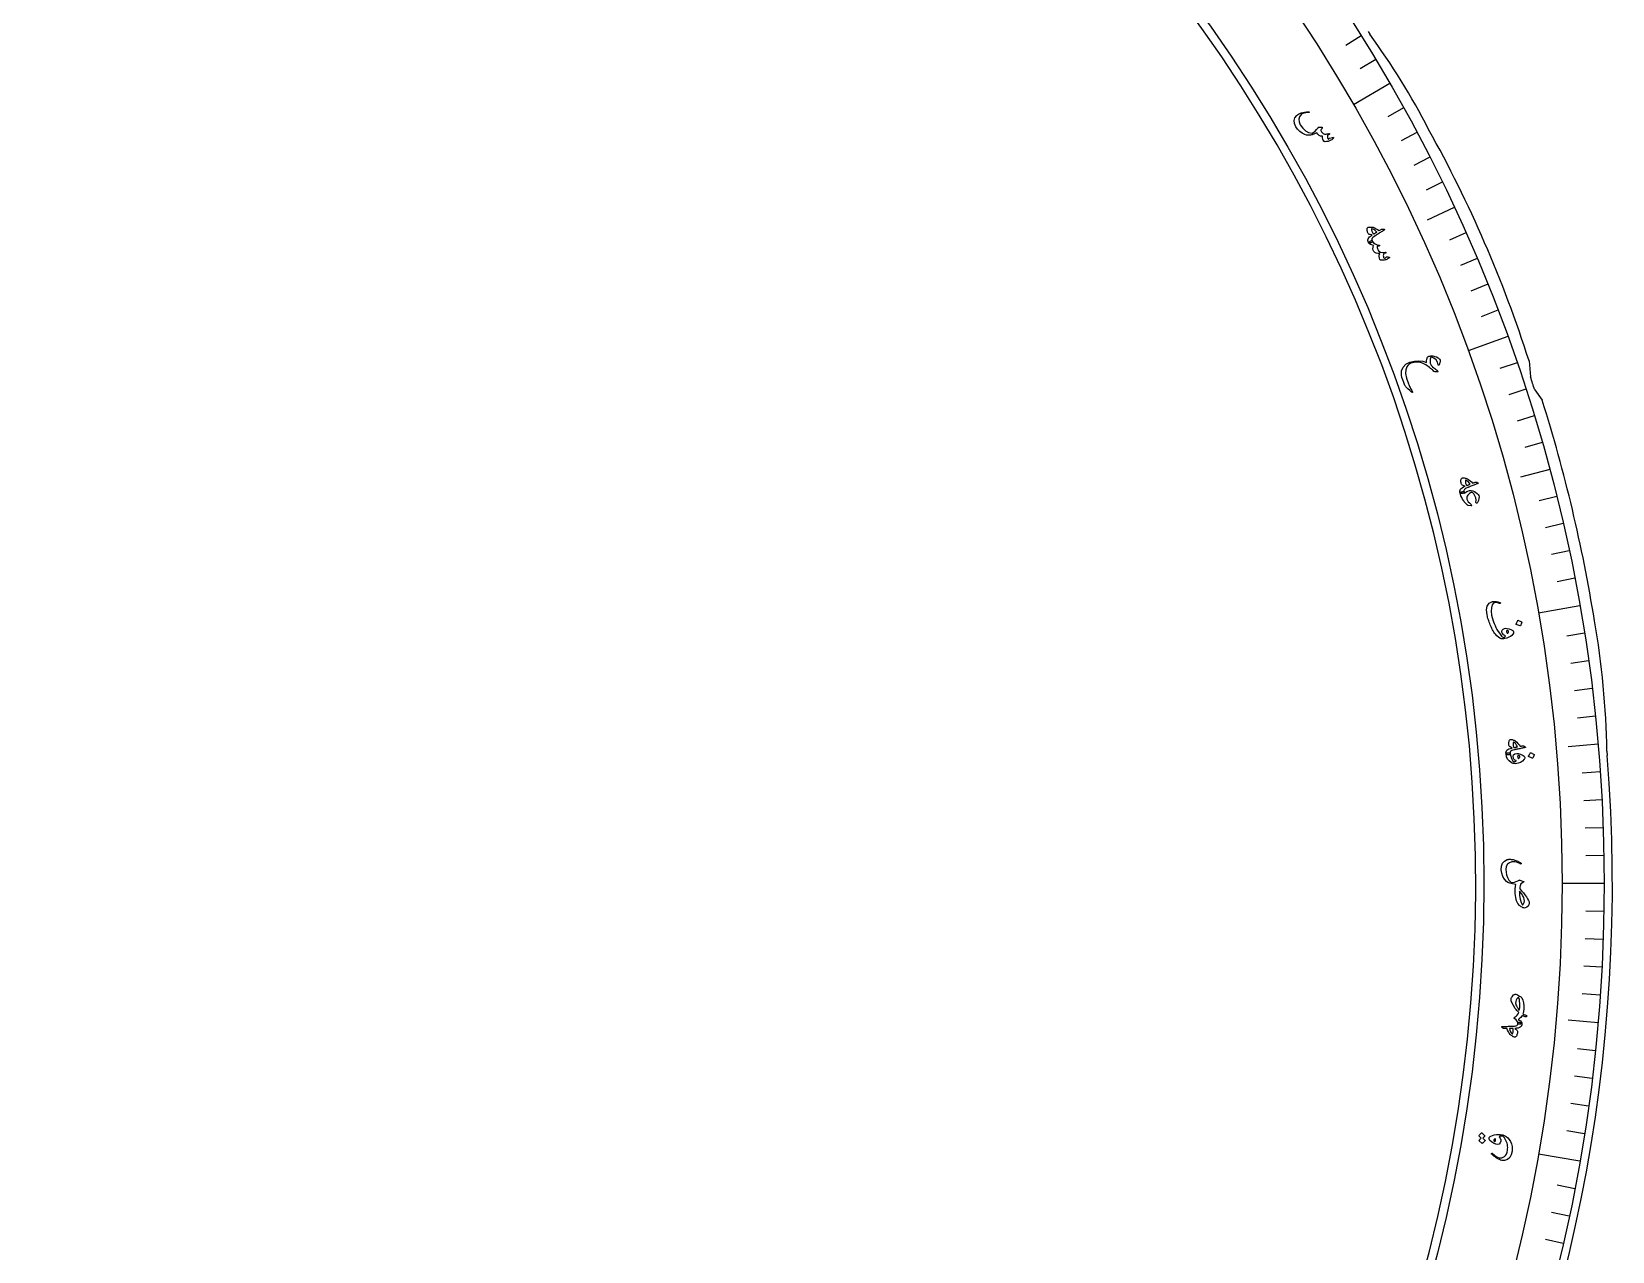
# Model space of a CAD drawing. Header units: millimetres. Extents: x -140 to 140, y -140 to 184.
# Drawn here: x 2.4 to 140, y -32 to 74.2 of the extents above; entities that cross this region are included whole.
import ezdxf

# ---------------------------------------------------------------- set-up
doc = ezdxf.new("R2010")
doc.units = ezdxf.units.MM
for name, color, linetype in [('CUT_INNER', 6, 'Continuous'), ('CUT_OUTER', 1, 'Continuous'), ('ENGRAVE', 7, 'Continuous'), ('ENGRAVE_FINE', 8, 'Continuous'), ('TEXT', 5, 'Continuous')]:
    doc.layers.add(name, color=color, linetype=linetype)

msp = doc.modelspace()

# ---------------------------------------------------------------- linework, layer by layer
at = {"layer": 'CUT_INNER'}
msp.add_arc((0, 0), 128.1, 95.976562, 87.539062, dxfattribs=at)
at = {"layer": 'CUT_OUTER'}
for points in [[(118.7368, 74.1725), (118.8768, 73.947)], [(132.7435, 45.5041), (132.7442, 45.4997), (132.8715, 44.1026)], [(133.2349, 42.9929), (133.8828, 42.0854), (133.8847, 42.0825)], [(139.524, 11.5272), (139.5548, 11.1555)]]:
    msp.add_lwpolyline(points, dxfattribs=at)
for centre, radius, start, end in [((69.6966, 37.8439), 61.0093, 27.11174, 36.282312), ((27.9776, 12.0079), 109.9905, 17.730334, 29.187822), ((51.9347, 16.985), 85.3588, 17.739452, 18.523258), ((3.8985, 1.0555), 136.3071, 9.215381, 17.517063), ((64.1806, 10.1078), 75.3568, 1.079269, 9.761642), ((0, 0), 140, 175.78125, 4.570313)]:
    msp.add_arc(centre, radius, start, end, dxfattribs=at)
at = {"layer": 'ENGRAVE'}
for points in [[(120.6252, 69.643), (117.4511, 67.8104)], [(126.236, 58.8648), (123.8633, 57.7584)], [(130.886, 47.6386), (127.4419, 46.385)], [(134.5399, 36.0499), (132.0112, 35.3723)], [(137.1699, 24.1868), (133.5604, 23.5503)], [(138.756, 12.1396), (136.1479, 11.9114)], [(139.286, 0), (135.6208, 0)], [(138.756, -12.1396), (136.1479, -11.9114)], [(137.1699, -24.1868), (133.5604, -23.5503)]]:
    msp.add_lwpolyline(points, dxfattribs=at)
for radius in [139.286, 135.6208, 128.814]:
    msp.add_circle((0, 0), radius, dxfattribs=at)
at = {"layer": 'ENGRAVE_FINE'}
for points in [[(118.1212, 73.8103), (116.7891, 72.9779)], [(119.3914, 71.7376), (118.045, 70.9286)], [(121.8223, 67.5272), (120.4484, 66.7657)], [(122.9822, 65.3908), (121.5953, 64.6534)], [(124.1047, 63.2345), (122.7051, 62.5214)], [(125.1894, 61.059), (123.7776, 60.3704)], [(127.2441, 56.6527), (125.8091, 56.0138)], [(128.2134, 54.4234), (126.7675, 53.8096)], [(129.1437, 52.1775), (127.6873, 51.589)], [(130.0347, 49.9156), (128.5682, 49.3527)], [(131.6975, 45.3471), (130.2123, 44.8357)], [(132.4689, 43.0417), (130.9749, 42.5563)], [(133.1999, 40.7233), (131.6977, 40.264)], [(133.8903, 38.3924), (132.3803, 37.9595)], [(135.1486, 33.6963), (133.6245, 33.3163)], [(135.7161, 31.3325), (134.1856, 30.9792)], [(136.2423, 28.9592), (134.7058, 28.6326)], [(136.7269, 26.577), (135.185, 26.2773)], [(137.5712, 21.7891), (136.0197, 21.5434)], [(137.9305, 19.3849), (136.375, 19.1663)], [(138.2478, 16.9747), (136.6887, 16.7833)], [(138.523, 14.5594), (136.9608, 14.3952)], [(138.9467, 9.7161), (137.3797, 9.6065)], [(139.0951, 7.2897), (137.5265, 7.2075)], [(139.2012, 4.861), (137.6313, 4.8062)], [(139.2648, 2.4309), (137.6942, 2.4035)], [(139.2648, -2.4309), (137.6942, -2.4035)], [(139.2012, -4.861), (137.6313, -4.8062)], [(139.0951, -7.2897), (137.5265, -7.2075)], [(138.9467, -9.7161), (137.3797, -9.6065)], [(138.523, -14.5594), (136.9608, -14.3952)], [(138.2478, -16.9747), (136.6887, -16.7833)], [(137.9305, -19.3849), (136.375, -19.1663)], [(137.5712, -21.7891), (136.0197, -21.5434)], [(136.7269, -26.577), (135.185, -26.2773)], [(136.2423, -28.9592), (134.7058, -28.6326)], [(135.7161, -31.3325), (134.1856, -30.9792)]]:
    msp.add_lwpolyline(points, dxfattribs=at)
at = {"layer": 'TEXT'}
for points in [[(115.6504, 64.9665), (115.6687, 64.9689), (115.6837, 64.9671), (115.6954, 64.9613), (115.7038, 64.9513), (115.7102, 64.936), (115.7119, 64.9209), (115.709, 64.906), (115.7016, 64.8914), (115.6698, 64.8479), (115.6247, 64.8043), (115.5662, 64.7605), (115.4943, 64.7166), (115.3701, 64.6568), (115.2435, 64.6154), (115.1146, 64.5922), (114.9832, 64.5872), (114.9486, 64.5913), (114.9186, 64.6003), (114.8932, 64.614), (114.8724, 64.6326), (114.8201, 64.7129), (114.7843, 64.8108), (114.7648, 64.9264), (114.7615, 65.0598), (114.5945, 65.0789), (114.4582, 65.136), (114.3524, 65.2312), (114.2771, 65.3645), (114.2029, 65.3278), (114.1304, 65.2946), (114.0596, 65.2649), (113.9905, 65.2387), (113.9226, 65.2157), (113.8555, 65.1956), (113.7893, 65.1786), (113.7239, 65.1645), (113.6006, 65.1482), (113.4769, 65.1505), (113.3525, 65.1714), (113.2276, 65.2108), (112.9835, 65.3303), (112.7717, 65.483), (112.5921, 65.6691), (112.4444, 65.8888), (112.3289, 66.166), (112.3013, 66.4231), (112.362, 66.6602), (112.5109, 66.8776), (112.5773, 66.9345), (112.6636, 66.9886), (112.7697, 67.0399), (112.8959, 67.0882), (113.0401, 67.1311), (113.1971, 67.1639), (113.3669, 67.1865), (113.5495, 67.1989), (113.5617, 67.1984), (113.5722, 67.1952), (113.5808, 67.1892), (113.5877, 67.1805), (113.5924, 67.1705), (113.5948, 67.1608), (113.5947, 67.1514), (113.5921, 67.1422), (113.5857, 67.1333), (113.5774, 67.1267), (113.5672, 67.1223), (113.5551, 67.1203), (113.3145, 67.0995), (113.1263, 67.0663), (112.9903, 67.0208), (112.9064, 66.9631), (112.7639, 66.7644), (112.7024, 66.5486), (112.7219, 66.3156), (112.8221, 66.0651), (113.0308, 65.7551), (113.2718, 65.5298), (113.5458, 65.389), (113.853, 65.3328), (113.9889, 65.4116), (114.1201, 65.5164), (114.2464, 65.6473), (114.3679, 65.8043), (114.3792, 65.8218), (114.3911, 65.8346), (114.4035, 65.8425), (114.4163, 65.8457), (114.4647, 65.8492), (114.5102, 65.8523), (114.553, 65.8548), (114.5929, 65.8568), (114.6295, 65.8581), (114.6625, 65.8584), (114.6918, 65.8577), (114.7175, 65.856), (114.7294, 65.8535), (114.7368, 65.8479), (114.7399, 65.8391), (114.7385, 65.8273), (114.7362, 65.8204), (114.7324, 65.8103), (114.7271, 65.797), (114.7201, 65.7806), (114.7114, 65.7614), (114.7005, 65.74), (114.6877, 65.7162), (114.6727, 65.6901), (114.6447, 65.6385), (114.6262, 65.598), (114.6171, 65.5685), (114.6175, 65.5501), (114.6606, 65.4574), (114.7261, 65.3776), (114.8142, 65.3104), (114.9248, 65.256), (114.9831, 65.2466), (115.0667, 65.252), (115.1756, 65.2722), (115.3098, 65.3073), (115.3226, 65.3106), (115.3351, 65.3104), (115.3474, 65.3066), (115.3594, 65.2993), (115.3689, 65.2914), (115.3756, 65.2825), (115.3796, 65.2725), (115.3807, 65.2616), (115.3668, 65.2365), (115.3295, 65.2089), (115.2689, 65.1789), (115.1849, 65.1464), (115.1818, 65.0535), (115.1956, 64.9642), (115.2266, 64.8783), (115.2747, 64.7959), (115.299, 64.811), (115.3175, 64.8256), (115.3301, 64.8397), (115.3367, 64.8533), (115.3422, 64.8676), (115.3495, 64.8785), (115.3588, 64.886), (115.37, 64.89)], [(120.1251, 56.9619), (120.1571, 56.9515), (120.1676, 56.9363), (120.1565, 56.9163), (120.1238, 56.8915), (120.1031, 56.8787), (120.0746, 56.8605), (120.0383, 56.8371), (119.9942, 56.8083), (119.9418, 56.7743), (119.8806, 56.7349), (119.8105, 56.6903), (119.7315, 56.6405), (119.6538, 56.5914), (119.5843, 56.5475), (119.5229, 56.5088), (119.4695, 56.4753), (119.4245, 56.4472), (119.3881, 56.4244), (119.3601, 56.407), (119.3408, 56.395), (119.2204, 56.3159), (119.1324, 56.2425), (119.077, 56.1747), (119.0541, 56.1126), (119.0514, 56.0752), (119.0574, 56.0343), (119.072, 55.99), (119.0953, 55.9422), (119.104, 55.9115), (119.1004, 55.8831), (119.0842, 55.8569), (119.0557, 55.833), (119.0179, 55.8115), (118.9777, 55.7943), (118.9349, 55.7812), (118.8896, 55.7723), (118.8489, 55.7691), (118.8165, 55.7714), (118.7923, 55.7791), (118.7764, 55.7923), (118.7339, 55.885), (118.7132, 55.9724), (118.7145, 56.0546), (118.7377, 56.1316), (118.7877, 56.2107), (118.864, 56.2927), (118.9665, 56.3774), (119.0954, 56.465), (118.987, 56.4747), (118.8964, 56.4939), (118.8235, 56.5224), (118.7682, 56.5605), (118.7372, 56.5978), (118.7091, 56.6458), (118.6841, 56.7044), (118.6621, 56.7737), (118.6448, 56.8495), (118.6354, 56.9156), (118.6338, 56.972), (118.6402, 57.0186), (118.6553, 57.0611), (118.6764, 57.0946), (118.7035, 57.119), (118.7366, 57.1344), (118.7815, 57.146), (118.8336, 57.1539), (118.8929, 57.1583), (118.9594, 57.159), (119.0274, 57.1569), (119.0828, 57.153), (119.1254, 57.1474), (119.1552, 57.14), (119.2897, 57.0837), (119.423, 57.0158), (119.5552, 56.9364), (119.6864, 56.8453), (119.752, 56.8822), (119.809, 56.9133), (119.8573, 56.9388), (119.897, 56.9584), (119.9316, 56.9724), (119.9645, 56.9807), (119.9958, 56.9832), (120.0254, 56.9801)], [(119.4824, 56.718), (119.3773, 56.8256), (119.2713, 56.9086), (119.1644, 56.9673), (119.0566, 57.0015), (119.0443, 57.0013), (119.0351, 56.9966), (119.0291, 56.9875), (119.0264, 56.974), (119.0282, 56.9296), (119.0353, 56.8839), (119.0476, 56.8369), (119.0651, 56.7885), (119.0878, 56.7389), (119.1157, 56.688), (119.1488, 56.6358), (119.1871, 56.5822), (119.1943, 56.5745), (119.2039, 56.5674), (119.2159, 56.5609), (119.2304, 56.555), (119.2583, 56.5709), (119.2873, 56.588), (119.3173, 56.6064), (119.3483, 56.6261), (119.3803, 56.6472), (119.4133, 56.6695), (119.4474, 56.6931), (119.4824, 56.718)], [(120.5837, 54.5371), (120.5926, 54.5317), (120.595, 54.5217), (120.5908, 54.5072), (120.5801, 54.4881), (120.5587, 54.4631), (120.5242, 54.4359), (120.4767, 54.4067), (120.4162, 54.3753), (120.3462, 54.3424), (120.2758, 54.3152), (120.205, 54.2936), (120.1337, 54.2778), (119.9892, 54.2602), (119.8783, 54.2631), (119.801, 54.2865), (119.7575, 54.3305), (119.708, 54.4588), (119.6881, 54.5894), (119.6976, 54.7222), (119.7367, 54.8575), (119.5747, 54.8637), (119.4359, 54.8956), (119.3204, 54.9529), (119.228, 55.0358), (119.168, 55.1399), (119.1447, 55.2625), (119.1579, 55.4037), (119.2076, 55.5637), (119.0487, 55.6004), (118.9239, 55.6507), (118.8331, 55.7146), (118.7764, 55.7923), (118.778, 55.8141), (118.7996, 55.8441), (118.8411, 55.8825), (118.9024, 55.9291), (118.9673, 55.9661), (119.021, 55.9806), (119.0637, 55.9726), (119.0953, 55.9422), (119.2088, 55.7964), (119.3476, 55.6872), (119.5119, 55.6144), (119.7018, 55.5781), (119.7122, 55.5761), (119.7205, 55.5727), (119.7268, 55.5678), (119.7311, 55.5614), (119.7341, 55.5526), (119.735, 55.5438), (119.7336, 55.5351), (119.7301, 55.5264), (119.7126, 55.5142), (119.6765, 55.507), (119.6221, 55.5046), (119.5491, 55.5072), (119.5218, 55.4468), (119.5166, 55.3703), (119.5333, 55.2777), (119.572, 55.1688), (119.6593, 55.0512), (119.8008, 54.9783), (119.9966, 54.9499), (120.2468, 54.966), (120.2595, 54.967), (120.2695, 54.9656), (120.2769, 54.962), (120.2815, 54.956), (120.2852, 54.9455), (120.2865, 54.9356), (120.2854, 54.9262), (120.2819, 54.9174), (120.275, 54.9088), (120.2674, 54.9021), (120.2589, 54.8971), (120.2495, 54.894), (120.0837, 54.8613), (120.0657, 54.8028), (120.0561, 54.7379), (120.0547, 54.6665), (120.0616, 54.5888), (120.0759, 54.5165), (120.0951, 54.4654), (120.1192, 54.4352), (120.1483, 54.4261), (120.1827, 54.4344), (120.2262, 54.4582), (120.2788, 54.4973), (120.3406, 54.552), (120.3626, 54.5574), (120.4105, 54.5567), (120.4842, 54.55), (120.5837, 54.5371)], [(124.9305, 45.6936), (124.9673, 45.6411), (124.9895, 45.5775), (124.997, 45.5028), (124.9896, 45.4169), (124.981, 45.3714), (124.9711, 45.3289), (124.9598, 45.2893), (124.9472, 45.2526), (124.9335, 45.2189), (124.9189, 45.1884), (124.9035, 45.1609), (124.8872, 45.1365), (124.8695, 45.1178), (124.8546, 45.1174), (124.8424, 45.1353), (124.833, 45.1714), (124.7673, 45.3982), (124.6447, 45.5859), (124.4652, 45.7342), (124.2291, 45.8429), (124.216, 45.8436), (124.2044, 45.839), (124.1942, 45.8292), (124.1854, 45.8142), (124.1343, 45.6427), (124.1211, 45.4727), (124.1457, 45.3043), (124.2081, 45.1371), (124.2251, 45.1091), (124.2535, 45.0754), (124.2933, 45.0358), (124.3446, 44.9905), (124.4444, 44.9102), (124.5324, 44.8392), (124.6087, 44.7774), (124.6733, 44.7249), (124.7262, 44.6818), (124.7675, 44.648), (124.797, 44.6236), (124.8148, 44.6085), (124.833, 44.5845), (124.8306, 44.5672), (124.8076, 44.5566), (124.7641, 44.5528), (124.6451, 44.5555), (124.5548, 44.5625), (124.493, 44.574), (124.4597, 44.5899), (124.3964, 44.653), (124.3257, 44.7184), (124.2476, 44.786), (124.1622, 44.8558), (124.0694, 44.9278), (123.9693, 45.0019), (123.8617, 45.0782), (123.7468, 45.1566), (123.4798, 45.3002), (123.199, 45.3797), (122.9044, 45.3955), (122.5962, 45.3478), (122.4391, 45.2928), (122.3031, 45.2147), (122.1882, 45.1134), (122.0942, 44.9892), (122.0015, 44.7319), (121.9946, 44.4014), (122.0728, 43.9973), (122.2353, 43.519), (122.2661, 43.4471), (122.3007, 43.3701), (122.3391, 43.2881), (122.3813, 43.201), (122.4274, 43.1092), (122.4776, 43.0129), (122.5318, 42.9122), (122.5902, 42.8069), (122.599, 42.7883), (122.6028, 42.7736), (122.6017, 42.7627), (122.5956, 42.7558), (122.5519, 42.7607), (122.4699, 42.8128), (122.3496, 42.9121), (122.1908, 43.0583), (122.0998, 43.149), (122.0271, 43.2308), (121.9724, 43.3036), (121.9359, 43.3676), (121.8259, 43.6147), (121.7404, 43.8441), (121.6796, 44.0558), (121.6434, 44.2501), (121.6484, 44.6436), (121.7687, 44.9637), (122.0049, 45.2104), (122.3575, 45.3834), (122.7577, 45.4847), (123.1324, 45.515), (123.4817, 45.474), (123.8054, 45.3613), (123.816, 45.5157), (123.8364, 45.6458), (123.8668, 45.7515), (123.9072, 45.8328), (123.9264, 45.8579), (123.9497, 45.8788), (123.9772, 45.8955), (124.0088, 45.908), (124.0993, 45.9271), (124.1878, 45.9376), (124.2743, 45.9394), (124.3587, 45.9326), (124.5364, 45.8978), (124.691, 45.8463), (124.8223, 45.7782), (124.9305, 45.6936)], [(128.2841, 34.8984), (128.3137, 34.8825), (128.3214, 34.8656), (128.3069, 34.8479), (128.2704, 34.8293), (128.2477, 34.8203), (128.2164, 34.8075), (128.1766, 34.7908), (128.1282, 34.7703), (128.0706, 34.746), (128.0034, 34.7181), (127.9265, 34.6865), (127.8399, 34.6513), (127.7549, 34.6167), (127.6787, 34.5858), (127.6114, 34.5585), (127.553, 34.535), (127.5037, 34.5151), (127.4638, 34.4991), (127.4333, 34.4869), (127.4121, 34.4785), (127.2796, 34.4219), (127.1801, 34.3652), (127.1136, 34.3082), (127.0801, 34.2511), (127.0709, 34.2148), (127.0696, 34.1735), (127.0762, 34.1273), (127.0907, 34.0761), (127.0939, 34.0443), (127.0852, 34.017), (127.0648, 33.9941), (127.0325, 33.9756), (126.9915, 33.9611), (126.9488, 33.9512), (126.9044, 33.9459), (126.8582, 33.9452), (126.8176, 33.9492), (126.7861, 33.9571), (126.7637, 33.969), (126.7503, 33.9848), (126.7248, 34.0836), (126.7199, 34.1732), (126.7357, 34.2539), (126.7721, 34.3255), (126.8352, 34.3946), (126.9247, 34.4619), (127.0406, 34.5273), (127.1829, 34.5907), (127.0779, 34.6194), (126.9921, 34.6542), (126.9254, 34.6952), (126.8777, 34.7424), (126.8537, 34.7846), (126.8345, 34.8368), (126.8203, 34.8989), (126.8108, 34.9709), (126.8071, 35.0486), (126.8095, 35.1153), (126.8179, 35.1711), (126.8324, 35.2159), (126.8548, 35.2551), (126.8815, 35.2843), (126.9124, 35.3035), (126.9477, 35.3128), (126.994, 35.3163), (127.0467, 35.315), (127.1058, 35.3088), (127.1713, 35.2978), (127.2379, 35.2838), (127.2917, 35.2702), (127.3327, 35.2572), (127.3608, 35.2446), (127.4832, 35.1655), (127.6025, 35.0752), (127.7186, 34.9736), (127.8316, 34.8609), (127.9028, 34.8856), (127.9644, 34.9063), (128.0164, 34.9228), (128.059, 34.9351), (128.0954, 34.9428), (128.1293, 34.9451), (128.1605, 34.9422), (128.1892, 34.9339)], [(127.6084, 34.7716), (127.524, 34.8959), (127.4343, 34.9964), (127.3394, 35.073), (127.2393, 35.1256), (127.2271, 35.1276), (127.2172, 35.1246), (127.2098, 35.1167), (127.2047, 35.1039), (127.1987, 35.0598), (127.1976, 35.0136), (127.2014, 34.9652), (127.2101, 34.9145), (127.2237, 34.8617), (127.2422, 34.8067), (127.2656, 34.7494), (127.2939, 34.6899), (127.2996, 34.681), (127.3078, 34.6724), (127.3184, 34.6639), (127.3316, 34.6555), (127.3619, 34.6662), (127.3935, 34.678), (127.4263, 34.6908), (127.4602, 34.7048), (127.4955, 34.7198), (127.5319, 34.736), (127.5696, 34.7532), (127.6084, 34.7716)], [(127.7019, 32.8748), (127.448, 32.9183), (127.4222, 32.9255), (127.4007, 32.9333), (127.3836, 32.9418), (127.3709, 32.9508), (127.3153, 32.9992), (127.2611, 33.0524), (127.2085, 33.1105), (127.1573, 33.1735), (127.1072, 33.241), (127.0577, 33.3126), (127.0088, 33.3884), (126.9605, 33.4684), (126.878, 33.6198), (126.8154, 33.7563), (126.7728, 33.878), (126.7503, 33.9848), (126.758, 34.03), (126.7872, 34.0663), (126.8381, 34.0938), (126.9106, 34.1126), (126.9784, 34.1205), (127.0304, 34.1195), (127.0664, 34.1097), (127.0866, 34.0912), (127.0877, 34.0874), (127.0887, 34.0836), (127.0897, 34.0798), (127.0907, 34.0761), (127.0954, 34.0473), (127.1018, 34.0194), (127.11, 33.9926), (127.12, 33.9667), (127.1756, 34.0306), (127.241, 34.086), (127.3164, 34.133), (127.4015, 34.1716), (127.5605, 34.2165), (127.71, 34.2269), (127.85, 34.2027), (127.9805, 34.1437), (128.1105, 34.0576), (128.2168, 33.9675), (128.2991, 33.8734), (128.3575, 33.7756), (128.3873, 33.6612), (128.3788, 33.5206), (128.332, 33.3539), (128.2467, 33.1611), (128.2317, 33.138), (128.2128, 33.124), (128.1901, 33.1191), (128.1634, 33.1234), (128.1411, 33.1336), (128.1264, 33.1493), (128.1194, 33.1706), (128.12, 33.1974), (128.1252, 33.3897), (128.0967, 33.5739), (128.0348, 33.7498), (127.9394, 33.9174), (127.8904, 33.9808), (127.8425, 34.0267), (127.7957, 34.0551), (127.75, 34.066), (127.698, 34.0577), (127.6371, 34.0258), (127.5673, 33.9702), (127.4886, 33.891), (127.4121, 33.7998), (127.3581, 33.7188), (127.3267, 33.6478), (127.318, 33.5869), (127.3376, 33.4645), (127.3827, 33.3484), (127.4535, 33.2384), (127.5498, 33.1344), (127.6541, 33.0443), (127.7048, 32.9968), (127.7374, 32.9567), (127.7519, 32.924), (127.7482, 32.8988), (127.739, 32.8866), (127.7282, 32.8785), (127.7158, 32.8746), (127.7019, 32.8748)], [(131.3807, 21.9439), (131.3992, 21.8671), (131.3824, 21.7849), (131.3301, 21.6974), (131.2425, 21.6047), (131.1233, 21.5154), (130.9762, 21.4381), (130.8014, 21.3729), (130.5988, 21.3197), (130.5246, 21.3053), (130.4544, 21.2991), (130.3884, 21.301), (130.3265, 21.311), (130.1981, 21.3609), (130.0694, 21.4453), (129.9403, 21.5641), (129.8108, 21.7173), (129.7478, 21.8054), (129.6869, 21.8969), (129.628, 21.9919), (129.5711, 22.0905), (129.5163, 22.1927), (129.4634, 22.299), (129.4124, 22.4092), (129.3634, 22.5234), (129.3171, 22.6386), (129.2743, 22.7515), (129.235, 22.8624), (129.1992, 22.9711), (129.1671, 23.078), (129.1389, 23.1833), (129.1146, 23.2871), (129.0943, 23.3893), (129.0509, 23.8235), (129.1049, 24.1587), (129.2569, 24.3953), (129.5074, 24.5334), (129.569, 24.5478), (129.6404, 24.5576), (129.7216, 24.5628), (129.8126, 24.5633), (129.9142, 24.5553), (130.0149, 24.5367), (130.1146, 24.5072), (130.2133, 24.4671), (130.225, 24.4605), (130.234, 24.452), (130.2405, 24.4414), (130.2443, 24.4289), (130.245, 24.4163), (130.2418, 24.4054), (130.2348, 24.3964), (130.2239, 24.3891), (130.2114, 24.3842), (130.1993, 24.3825), (130.1876, 24.3838), (130.1763, 24.3882), (129.9523, 24.454), (129.7712, 24.4558), (129.6329, 24.3939), (129.5374, 24.2685), (129.4603, 24.0173), (129.4424, 23.7173), (129.4835, 23.3684), (129.5831, 22.9699), (129.6399, 22.7974), (129.7052, 22.6261), (129.779, 22.4558), (129.8613, 22.2867), (129.952, 22.1188), (130.0512, 21.9525), (130.1589, 21.7876), (130.2749, 21.6241), (130.3449, 21.5384), (130.4154, 21.4765), (130.4864, 21.4385), (130.5579, 21.4244), (130.602, 21.4455), (130.641, 21.4738), (130.6749, 21.5093), (130.7036, 21.5518), (130.7046, 21.5565), (130.701, 21.5614), (130.693, 21.5665), (130.6804, 21.5719), (130.5819, 21.6129), (130.5044, 21.6642), (130.448, 21.726), (130.4127, 21.7981), (130.3874, 21.9366), (130.41, 22.0503), (130.4803, 22.1394), (130.5984, 22.2038), (130.7093, 22.2219), (130.8509, 22.2078), (131.0233, 22.1613), (131.2265, 22.0823), (131.278, 22.0551), (131.3208, 22.023), (131.3551, 21.9859), (131.3807, 21.9439)], [(130.8433, 21.8102), (130.8631, 21.7988), (130.8812, 21.7976), (130.8975, 21.8066), (130.9122, 21.8257), (130.9432, 21.8988), (130.9435, 21.9588), (130.9133, 22.0056), (130.8526, 22.0393), (130.8352, 22.0421), (130.8205, 22.0409), (130.8085, 22.0356), (130.7992, 22.0263), (130.774, 21.9662), (130.773, 21.9102), (130.7961, 21.8582), (130.8433, 21.8102)], [(132.0894, 22.776), (132.0951, 22.7719), (132.0991, 22.7656), (132.1016, 22.7569), (132.1025, 22.746), (132.0852, 22.6646), (132.0604, 22.5864), (132.028, 22.5116), (131.988, 22.44), (131.9813, 22.4326), (131.9741, 22.4286), (131.9662, 22.428), (131.9578, 22.4309), (131.6331, 22.5646), (131.6249, 22.5703), (131.6217, 22.5787), (131.6235, 22.5901), (131.6303, 22.6043), (131.6361, 22.6166), (131.6447, 22.636), (131.656, 22.6623), (131.6702, 22.6957), (131.687, 22.7365), (131.7063, 22.7854), (131.7283, 22.8423), (131.7528, 22.9072), (131.7572, 22.916), (131.7623, 22.9209), (131.7681, 22.922), (131.7745, 22.919)], [(132.4121, 11.9053), (132.4385, 11.8844), (132.4431, 11.8665), (132.4258, 11.8516), (132.3865, 11.8397), (132.3626, 11.8348), (132.3296, 11.8276), (132.2875, 11.8182), (132.2362, 11.8064), (132.1753, 11.7926), (132.1042, 11.7769), (132.023, 11.7593), (131.9316, 11.7398), (131.8418, 11.7206), (131.7613, 11.7035), (131.6903, 11.6884), (131.6287, 11.6754), (131.5767, 11.6646), (131.5346, 11.6558), (131.5024, 11.6491), (131.4801, 11.6446), (131.3398, 11.612), (131.2319, 11.5735), (131.1564, 11.5291), (131.1134, 11.4788), (131.098, 11.4446), (131.0895, 11.4042), (131.0879, 11.3575), (131.0932, 11.3046), (131.0908, 11.2728), (131.0775, 11.2474), (131.0533, 11.2284), (131.0183, 11.2159), (130.9754, 11.2088), (130.9317, 11.2065), (130.887, 11.209), (130.8414, 11.2164), (130.8021, 11.2274), (130.7725, 11.2407), (130.7525, 11.2564), (130.7421, 11.2743), (130.7343, 11.376), (130.7452, 11.4651), (130.7748, 11.5418), (130.8232, 11.6059), (130.8974, 11.6629), (130.9974, 11.7135), (131.1229, 11.7575), (131.2741, 11.7951), (131.1758, 11.8417), (131.0973, 11.891), (131.0388, 11.9431), (131.0001, 11.9978), (130.9839, 12.0436), (130.9742, 12.0983), (130.971, 12.162), (130.9743, 12.2346), (130.9843, 12.3117), (130.9983, 12.377), (131.0163, 12.4304), (131.0384, 12.472), (131.0673, 12.5066), (131.0987, 12.5307), (131.1326, 12.5443), (131.1689, 12.5473), (131.2151, 12.5426), (131.2667, 12.5321), (131.3238, 12.5156), (131.3864, 12.4933), (131.4496, 12.4678), (131.5002, 12.4451), (131.5382, 12.4251), (131.5637, 12.4078), (131.6703, 12.3084), (131.772, 12.1986), (131.8686, 12.0784), (131.9601, 11.9476), (132.0345, 11.9595), (132.0987, 11.969), (132.1529, 11.9761), (132.1969, 11.9809), (132.2341, 11.982), (132.2679, 11.9784), (132.2981, 11.97), (132.3249, 11.9568)], [(132.3758, 10.9602), (132.3741, 10.9329), (132.3649, 10.902), (132.3481, 10.8675), (132.3237, 10.8294), (132.1737, 10.6629), (131.9993, 10.5417), (131.8006, 10.4655), (131.5778, 10.4343), (131.4602, 10.437), (131.3544, 10.4529), (131.2602, 10.4819), (131.1778, 10.5241), (131.0029, 10.6678), (130.8721, 10.8406), (130.7852, 11.0427), (130.7421, 11.2743), (130.7457, 11.2983), (130.7608, 11.3199), (130.7874, 11.339), (130.8255, 11.3558), (130.8467, 11.3626), (130.8686, 11.3678), (130.8912, 11.3714), (130.9143, 11.3733), (130.9374, 11.3739), (130.9595, 11.3738), (130.9807, 11.3728), (131.001, 11.371), (131.0365, 11.3636), (131.0637, 11.35), (131.0826, 11.3303), (131.0932, 11.3046), (131.1434, 11.0791), (131.217, 10.8858), (131.3143, 10.7247), (131.4352, 10.5957), (131.4896, 10.6068), (131.5326, 10.6183), (131.5643, 10.6305), (131.5846, 10.6432), (131.6018, 10.6578), (131.6128, 10.671), (131.6175, 10.6827), (131.6159, 10.6929), (131.6129, 10.6997), (131.609, 10.7051), (131.6043, 10.7089), (131.5987, 10.7111), (131.5186, 10.7424), (131.4553, 10.7839), (131.4088, 10.8355), (131.3791, 10.8973), (131.3492, 11.0815), (131.3889, 11.2132), (131.4983, 11.2926), (131.6775, 11.3195), (131.7822, 11.3128), (131.8922, 11.2907), (132.0074, 11.2532), (132.1278, 11.2003), (132.2324, 11.1424), (132.3086, 11.0831), (132.3564, 11.0224), (132.3758, 10.9602)], [(131.7247, 11.8987), (131.6633, 12.0359), (131.5926, 12.1505), (131.5125, 12.2425), (131.4232, 12.3119), (131.4115, 12.316), (131.4013, 12.3148), (131.3926, 12.3083), (131.3853, 12.2966), (131.3717, 12.2542), (131.3625, 12.2089), (131.3578, 12.1606), (131.3575, 12.1092), (131.3617, 12.0548), (131.3702, 11.9973), (131.3832, 11.9369), (131.4007, 11.8733), (131.4047, 11.8636), (131.4113, 11.8537), (131.4203, 11.8434), (131.4318, 11.8329), (131.4636, 11.8381), (131.4967, 11.8441), (131.5312, 11.8511), (131.5671, 11.8589), (131.6044, 11.8675), (131.6431, 11.877), (131.6832, 11.8874), (131.7247, 11.8987)], [(131.9436, 11.0545), (131.9294, 11.0925), (131.8978, 11.1207), (131.8488, 11.1389), (131.7825, 11.1474), (131.7723, 11.1463), (131.7651, 11.1449), (131.7608, 11.1433), (131.7595, 11.1415), (131.7533, 11.1013), (131.7515, 11.0611), (131.7542, 11.0207), (131.7612, 10.9802), (131.7718, 10.9449), (131.7852, 10.9162), (131.8015, 10.8942), (131.8207, 10.8788), (131.8797, 10.928), (131.9199, 10.9737), (131.9412, 11.0159), (131.9436, 11.0545)], [(133.1816, 11.2379), (133.1869, 11.2333), (133.1904, 11.2267), (133.1922, 11.2178), (133.1921, 11.2069), (133.1678, 11.1275), (133.1363, 11.052), (133.0975, 10.9805), (133.0515, 10.9128), (133.0442, 10.906), (133.0366, 10.9027), (133.0288, 10.9028), (133.0206, 10.9063), (132.7087, 11.0671), (132.7011, 11.0734), (132.6986, 11.0821), (132.7014, 11.0932), (132.7093, 11.1068), (132.7162, 11.1185), (132.7265, 11.137), (132.7401, 11.1622), (132.757, 11.1941), (132.7773, 11.2332), (132.8008, 11.2801), (132.8276, 11.3348), (132.8576, 11.3971), (132.8628, 11.4055), (132.8683, 11.41), (132.8742, 11.4105), (132.8804, 11.407)], [(132.7551, -1.7058), (132.7332, -1.8429), (132.6675, -1.9586), (132.5579, -2.0529), (132.4045, -2.1257), (132.3461, -2.1331), (132.2811, -2.1256), (132.2095, -2.1034), (132.1313, -2.0664), (132.0561, -2.024), (131.9935, -1.9859), (131.9436, -1.9518), (131.9064, -1.9219), (131.7678, -1.7488), (131.661, -1.5159), (131.5858, -1.2231), (131.5416, -0.8704), (131.5325, -0.6584), (131.5378, -0.4557), (131.5574, -0.2623), (131.5914, -0.0781), (131.3044, -0.0346), (131.0736, 0.0214), (130.8991, 0.0898), (130.7808, 0.1707), (130.5981, 0.3827), (130.4613, 0.6233), (130.3704, 0.8927), (130.3252, 1.1911), (130.3369, 1.5057), (130.4255, 1.7581), (130.5914, 1.9485), (130.8349, 2.0772), (130.8728, 2.0885), (130.9124, 2.0978), (130.9538, 2.1053), (130.9969, 2.1108), (131.0415, 2.114), (131.0874, 2.1142), (131.1346, 2.1116), (131.183, 2.1061), (131.2687, 2.0938), (131.3533, 2.0776), (131.4367, 2.0575), (131.519, 2.0334), (131.5998, 2.0056), (131.679, 1.9743), (131.7564, 1.9395), (131.8323, 1.9013), (131.8631, 1.8842), (131.8925, 1.8674), (131.9203, 1.8508), (131.9468, 1.8344), (131.9717, 1.8185), (131.9952, 1.8032), (132.0171, 1.7887), (132.0376, 1.7749), (132.0493, 1.765), (132.0565, 1.7546), (132.0594, 1.7436), (132.0578, 1.7321), (132.0533, 1.7198), (132.0473, 1.7104), (132.0398, 1.7039), (132.0308, 1.7004), (132.0205, 1.6993), (132.0093, 1.7001), (131.997, 1.7029), (131.9837, 1.7076), (131.94, 1.7357), (131.8919, 1.7622), (131.8395, 1.7872), (131.7826, 1.8106), (131.6373, 1.8594), (131.5006, 1.8887), (131.3724, 1.8985), (131.2529, 1.889), (131.0266, 1.8131), (130.8632, 1.6785), (130.7625, 1.4854), (130.7242, 1.2335), (130.7378, 0.9907), (130.7856, 0.7548), (130.8678, 0.5257), (130.9842, 0.3032), (131.0326, 0.236), (131.0911, 0.178), (131.16, 0.1292), (131.239, 0.0896), (131.2501, 0.0849), (131.2635, 0.0828), (131.2794, 0.083), (131.2978, 0.0857), (131.473, 0.1202), (131.6266, 0.165), (131.7587, 0.2202), (131.8691, 0.2856), (131.8894, 0.2987), (131.9073, 0.3063), (131.9227, 0.3085), (131.9357, 0.3054), (132.257, 0.1844), (132.2812, 0.1671), (132.2913, 0.1501), (132.2871, 0.1337), (132.2688, 0.1177), (132.0222, -0.0274), (131.9854, -0.105), (131.9574, -0.2046), (131.9381, -0.3262), (131.9274, -0.4698), (132.0928, -0.6411), (132.2458, -0.8133), (132.3863, -0.9863), (132.5144, -1.16), (132.6207, -1.3262), (132.6963, -1.4727), (132.7411, -1.5992), (132.7551, -1.7058)], [(132.1731, -1.8905), (132.2663, -1.7714), (132.3232, -1.6462), (132.3439, -1.5152), (132.3282, -1.3783), (132.2776, -1.2296), (132.1931, -1.0591), (132.0749, -0.8671), (131.9227, -0.6537), (131.9189, -1.0405), (131.9592, -1.3754), (132.0438, -1.6587), (132.1731, -1.8905)], [(131.1834, -10.0526), (131.196, -9.9928), (131.2254, -9.9265), (131.2713, -9.8536), (131.334, -9.7741), (131.4024, -9.7052), (131.47, -9.6606), (131.5367, -9.6405), (131.6026, -9.6449), (131.6678, -9.6663), (131.7401, -9.6982), (131.8194, -9.7404), (131.9058, -9.793), (131.9845, -9.8464), (132.0448, -9.891), (132.0865, -9.9269), (132.1097, -9.954), (132.2095, -10.1554), (132.2741, -10.3829), (132.3033, -10.6366), (132.2969, -10.9161), (132.2913, -10.9727), (132.2837, -11.0287), (132.2741, -11.084), (132.2627, -11.1386), (132.2495, -11.1923), (132.235, -11.2449), (132.2191, -11.2964), (132.2017, -11.3468), (132.2362, -11.3683), (132.2995, -11.3977), (132.3916, -11.4351), (132.5125, -11.4804), (132.5358, -11.4919), (132.5483, -11.5093), (132.5499, -11.5327), (132.5408, -11.5621), (132.5244, -11.5865), (132.5038, -11.6025), (132.4791, -11.6102), (132.4501, -11.6097), (132.4149, -11.5999), (132.3783, -11.5885), (132.3404, -11.5756), (132.3011, -11.561), (132.2608, -11.5446), (132.2196, -11.5262), (132.1777, -11.5058), (132.1349, -11.4833), (132.0802, -11.5758), (132.0195, -11.6568), (131.9529, -11.7264), (131.8804, -11.7845), (131.8565, -11.8014), (131.8391, -11.8173), (131.8282, -11.8324), (131.8237, -11.8465), (131.8261, -11.8585), (131.8353, -11.8712), (131.8513, -11.8845), (131.8741, -11.8984), (131.9883, -11.9669), (132.0678, -12.0383), (132.1126, -12.1126), (132.1228, -12.1896), (132.1192, -12.1994), (132.1101, -12.2092), (132.0957, -12.219), (132.0759, -12.2288), (132.0043, -12.2481), (131.9435, -12.257), (131.8935, -12.2555), (131.8543, -12.2438), (131.821, -12.2239), (131.7962, -12.2029), (131.7798, -12.1806), (131.7719, -12.1572), (131.7445, -12.0564), (131.6905, -11.9616), (131.6098, -11.8728), (131.5025, -11.7901), (131.4817, -11.7727), (131.4676, -11.7526), (131.46, -11.7295), (131.4591, -11.7036), (131.4653, -11.6762), (131.4784, -11.6523), (131.4987, -11.6319), (131.5259, -11.6152), (131.623, -11.5505), (131.7082, -11.4639), (131.7815, -11.3555), (131.8427, -11.2254), (131.7592, -11.1326), (131.6814, -11.0424), (131.6091, -10.9547), (131.5425, -10.8696), (131.3783, -10.6257), (131.2636, -10.4085), (131.1986, -10.2175), (131.1834, -10.0526)], [(131.7899, -9.926), (131.6938, -10.0342), (131.6254, -10.1513), (131.5847, -10.2773), (131.5717, -10.4123), (131.5807, -10.4748), (131.6047, -10.5524), (131.6436, -10.645), (131.6975, -10.7526), (131.7273, -10.8079), (131.7556, -10.8587), (131.7822, -10.9049), (131.8072, -10.9466), (131.8309, -10.9838), (131.8535, -11.0164), (131.8749, -11.0446), (131.8953, -11.0682), (131.9182, -10.9445), (131.9325, -10.7974), (131.9382, -10.6269), (131.9353, -10.4332), (131.9232, -10.2463), (131.9013, -10.1007), (131.8697, -9.9962), (131.8286, -9.9328), (131.8195, -9.9231), (131.81, -9.9187), (131.8001, -9.9196), (131.7899, -9.926)], [(130.3664, -12.5076), (130.3442, -12.4825), (130.343, -12.4644), (130.3627, -12.4531), (130.4035, -12.4487), (130.4278, -12.4483), (130.4616, -12.4474), (130.5048, -12.4459), (130.5573, -12.4438), (130.6197, -12.4414), (130.6925, -12.4391), (130.7756, -12.4367), (130.8689, -12.4343), (130.9607, -12.4319), (131.0429, -12.4298), (131.1155, -12.4279), (131.1784, -12.4264), (131.2315, -12.4252), (131.2745, -12.4242), (131.3074, -12.4235), (131.3302, -12.4231), (131.4741, -12.4165), (131.5872, -12.3982), (131.6694, -12.368), (131.7208, -12.326), (131.7421, -12.295), (131.7578, -12.2565), (131.7677, -12.2106), (131.7719, -12.1572), (131.7799, -12.1262), (131.7975, -12.1034), (131.8246, -12.0889), (131.8613, -12.0826), (131.9047, -12.0832), (131.9482, -12.0886), (131.9918, -12.099), (132.0353, -12.1144), (132.072, -12.1323), (132.0988, -12.1508), (132.1157, -12.1699), (132.1228, -12.1896), (132.1123, -12.2922), (132.0855, -12.3789), (132.0425, -12.4497), (131.9832, -12.5046), (131.8997, -12.5476), (131.7922, -12.5793), (131.6607, -12.5997), (131.5052, -12.609), (131.5932, -12.6731), (131.6611, -12.7363), (131.7089, -12.7986), (131.7366, -12.86), (131.7439, -12.9083), (131.7431, -12.9642), (131.7341, -13.0277), (131.717, -13.0988), (131.6924, -13.1731), (131.666, -13.2348), (131.638, -13.284), (131.6082, -13.3207), (131.5731, -13.3492), (131.5376, -13.3668), (131.5017, -13.3735), (131.4655, -13.3693), (131.4211, -13.3557), (131.3725, -13.3353), (131.3197, -13.308), (131.2627, -13.2739), (131.2057, -13.2367), (131.1604, -13.2046), (131.127, -13.1777), (131.1053, -13.1559), (131.0197, -13.0383), (130.9407, -12.9118), (130.8685, -12.7762), (130.8028, -12.6317), (130.7276, -12.6296), (130.6627, -12.627), (130.6081, -12.6239), (130.564, -12.6204), (130.5272, -12.6146), (130.4947, -12.6049), (130.4665, -12.5912), (130.4426, -12.5735)], [(131.0432, -12.6275), (131.078, -12.7731), (131.126, -12.8986), (131.1871, -13.0039), (131.2616, -13.0889), (131.2722, -13.0951), (131.2825, -13.0959), (131.2923, -13.0912), (131.3017, -13.0811), (131.3231, -13.0422), (131.3408, -12.9994), (131.3546, -12.9528), (131.3646, -12.9024), (131.3708, -12.8481), (131.3731, -12.7901), (131.3716, -12.7282), (131.3663, -12.6625), (131.3641, -12.6522), (131.3595, -12.6412), (131.3525, -12.6295), (131.3432, -12.617), (131.311, -12.6163), (131.2774, -12.6161), (131.2422, -12.6165), (131.2054, -12.6176), (131.1672, -12.6191), (131.1274, -12.6213), (131.0861, -12.6241), (131.0432, -12.6275)], [(128.394, -21.9937), (128.39, -21.9881), (128.3882, -21.9809), (128.3887, -21.9722), (128.3915, -21.9619), (128.4121, -21.9268), (128.434, -21.8932), (128.4571, -21.8609), (128.4815, -21.8301), (128.5073, -21.8006), (128.535, -21.7721), (128.5645, -21.7445), (128.5958, -21.7181), (128.6047, -21.7135), (128.6136, -21.7123), (128.6224, -21.7145), (128.6312, -21.7201), (128.8934, -21.9533), (128.8964, -21.959), (128.8952, -21.9664), (128.8897, -21.9755), (128.8799, -21.9864), (128.8713, -21.9935), (128.8592, -22.0055), (128.8436, -22.0222), (128.8244, -22.0438), (128.8013, -22.0703), (128.7742, -22.1021), (128.7429, -22.139), (128.7074, -22.1811), (128.91, -22.3657), (128.9158, -22.3736), (128.916, -22.3825), (128.9105, -22.3924), (128.8995, -22.4032), (128.8899, -22.4127), (128.8753, -22.4276), (128.8559, -22.4481), (128.8315, -22.4741), (128.802, -22.5062), (128.7675, -22.5447), (128.7278, -22.5896), (128.683, -22.6411), (128.6761, -22.646), (128.6699, -22.6476), (128.6642, -22.6459), (128.6592, -22.6408), (128.4104, -22.4046), (128.4064, -22.399), (128.4046, -22.3918), (128.4052, -22.3831), (128.408, -22.3728), (128.424, -22.3427), (128.4416, -22.3138), (128.4606, -22.2862), (128.4812, -22.2599), (128.5031, -22.2347), (128.526, -22.2107), (128.5499, -22.1878), (128.5749, -22.1661)], [(129.2623, -22.1424), (129.2755, -22.1077), (129.3031, -22.0724), (129.3452, -22.0366), (129.4018, -22.0003), (129.5495, -21.931), (129.7196, -21.8821), (129.912, -21.8537), (130.1268, -21.8456), (130.2377, -21.8513), (130.3485, -21.8669), (130.4591, -21.8924), (130.5696, -21.9279), (130.7439, -22.0155), (130.8945, -22.1323), (131.0211, -22.2782), (131.1238, -22.4533), (131.2114, -22.676), (131.2656, -22.8917), (131.2864, -23.1004), (131.274, -23.3018), (131.1936, -23.6235), (131.0569, -23.8675), (130.8643, -24.0335), (130.6162, -24.1217), (130.5362, -24.1275), (130.452, -24.1214), (130.3634, -24.1035), (130.2706, -24.0739), (130.1701, -24.0353), (130.0708, -23.9891), (129.9726, -23.9351), (129.8756, -23.8734), (129.7796, -23.8047), (129.6845, -23.7299), (129.5902, -23.6488), (129.4968, -23.5615), (129.4872, -23.5496), (129.4821, -23.538), (129.4815, -23.5267), (129.4852, -23.5157), (129.4917, -23.5043), (129.4988, -23.4954), (129.5064, -23.4891), (129.5146, -23.4853), (129.5256, -23.4834), (129.5374, -23.4855), (129.55, -23.4918), (129.5633, -23.5021), (129.7216, -23.6477), (129.8697, -23.7588), (130.0077, -23.8354), (130.1356, -23.8773), (130.2598, -23.8896), (130.3787, -23.8759), (130.4924, -23.8362), (130.6009, -23.7704), (130.6989, -23.6761), (130.7764, -23.5539), (130.8335, -23.4039), (130.8699, -23.2261), (130.8808, -23.1027), (130.8816, -22.9794), (130.8724, -22.856), (130.8531, -22.7328), (130.8235, -22.6098), (130.7833, -22.4874), (130.7324, -22.3654), (130.671, -22.2441), (130.6107, -22.1476), (130.548, -22.0737), (130.4829, -22.0224), (130.4156, -21.9936), (130.3477, -21.9839), (130.2812, -21.9898), (130.216, -22.0113), (130.1521, -22.0485), (130.2347, -22.185), (130.2752, -22.3169), (130.2737, -22.4443), (130.2302, -22.5668), (130.1342, -22.682), (130.0053, -22.7286), (129.8436, -22.7068), (129.6492, -22.6168), (129.4654, -22.4939), (129.3397, -22.374), (129.272, -22.2569), (129.2623, -22.1424)], [(129.7943, -22.2137), (129.7471, -22.2463), (129.7117, -22.2788), (129.6882, -22.3114), (129.6766, -22.3441), (129.6767, -22.3736), (129.6871, -22.4044), (129.7076, -22.4364), (129.7384, -22.4697), (129.7671, -22.4472), (129.7906, -22.4203), (129.8089, -22.389), (129.822, -22.3533), (129.8262, -22.3188), (129.823, -22.2841), (129.8124, -22.249), (129.7943, -22.2137)]]:
    msp.add_lwpolyline(points, close=True, dxfattribs=at)

doc.saveas('drawing.dxf')
